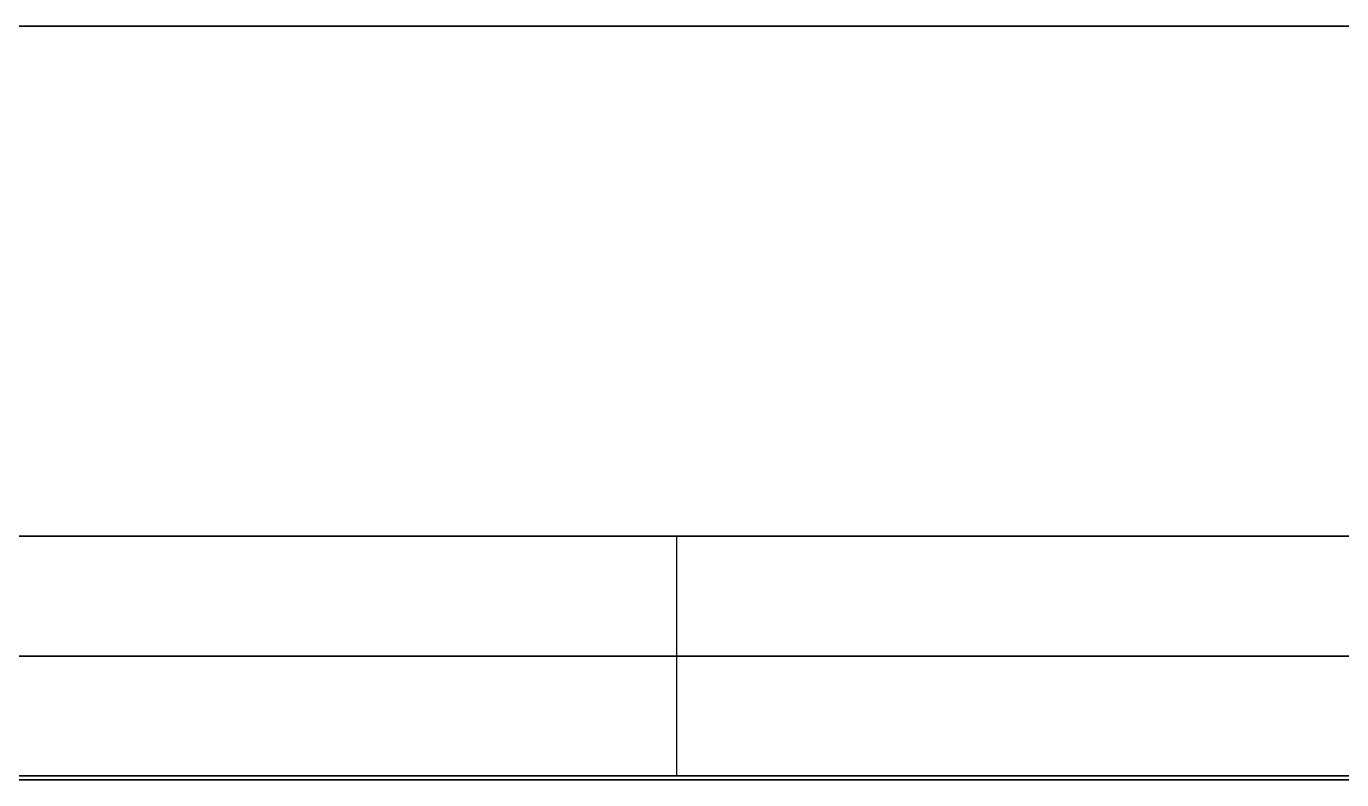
# Model space of a CAD drawing. Header units: inches. Extents: x 0 to 240, y -6 to 240.
# Drawn here: x 34.58 to 45.54, y -6.28 to 0 of the extents above; entities that cross this region are included whole.
import ezdxf

# ---------------------------------------------------------------- set-up
doc = ezdxf.new("R2010")
doc.units = ezdxf.units.IN
doc.header["$MEASUREMENT"] = 0
for name, color, linetype, true_color in [('MODEL$bldg-model', 7, 'Continuous', 0xfafafa), ('MODEL$frame-a', 252, 'Continuous', 0x696969), ('MODEL$perf-pan', 7, 'Continuous', 0x646464)]:
    doc.layers.add(name, color=color, linetype=linetype, true_color=true_color)

msp = doc.modelspace()

# ---------------------------------------------------------------- linework, layer by layer
at = {"layer": 'MODEL$bldg-model'}
for points in [[(0, 0, 432), (240, 0, 432)], [(240, 0, 576), (0, 0, 576)], [(0, 0, 504), (240, 0, 504)], [(0, 0, 288), (240, 0, 288)], [(240, 0, 432), (0, 0, 432)], [(0, 0, 360), (240, 0, 360)], [(0, 0, 144), (240, 0, 144)], [(240, 0, 288), (0, 0, 288)], [(0, 0, 216), (240, 0, 216)]]:
    msp.add_open_spline(points, degree=1, dxfattribs=at)
at = {"layer": 'MODEL$frame-a'}
for p, q in [((40, -4.25, 144), (40, -4.25, 146)), ((40, -4.25, 286), (40, -4.25, 288)), ((40, -4.25, 432), (40, -4.25, 434)), ((40, -4.25, 574), (40, -4.25, 576)), ((40, -4.25, 288), (40, -4.25, 290)), ((40, -4.25, 430), (40, -4.25, 432)), ((40, -6.25, 144), (40, -6.25, 146)), ((40, -6.25, 286), (40, -6.25, 288)), ((40, -6.25, 432), (40, -6.25, 434)), ((40, -6.25, 574), (40, -6.25, 576)), ((40, -6.25, 288), (40, -6.25, 290)), ((40, -6.25, 430), (40, -6.25, 432))]:
    msp.add_line(p, q, dxfattribs=at)
for points in [[(0, -4.25, 288), (80, -4.25, 288)], [(80, -4.25, 144), (0, -4.25, 144)], [(0, -4.25, 576), (80, -4.25, 576)], [(80, -4.25, 432), (0, -4.25, 432)], [(0, -4.25, 432), (80, -4.25, 432)], [(80, -4.25, 288), (0, -4.25, 288)], [(2, -4.25, 146), (78, -4.25, 146)], [(78, -4.25, 286), (2, -4.25, 286)], [(2, -4.25, 434), (78, -4.25, 434)], [(78, -4.25, 574), (2, -4.25, 574)], [(2, -4.25, 290), (78, -4.25, 290)], [(78, -4.25, 430), (2, -4.25, 430)], [(40, -6.25, 288), (40, -4.25, 288)], [(40, -6.25, 144), (40, -4.25, 144)], [(40, -6.25, 146), (40, -4.25, 146)], [(40, -6.25, 286), (40, -4.25, 286)], [(40, -6.25, 576), (40, -4.25, 576)], [(40, -6.25, 432), (40, -4.25, 432)], [(40, -6.25, 434), (40, -4.25, 434)], [(40, -6.25, 574), (40, -4.25, 574)], [(40, -6.25, 432), (40, -4.25, 432)], [(40, -6.25, 288), (40, -4.25, 288)], [(40, -6.25, 290), (40, -4.25, 290)], [(40, -6.25, 430), (40, -4.25, 430)], [(0, -5.25, 288), (80, -5.25, 288)], [(80, -5.25, 144), (0, -5.25, 144)], [(0, -5.25, 576), (80, -5.25, 576)], [(80, -5.25, 432), (0, -5.25, 432)], [(0, -5.25, 432), (80, -5.25, 432)], [(80, -5.25, 288), (0, -5.25, 288)], [(2, -5.25, 146), (78, -5.25, 146)], [(78, -5.25, 286), (2, -5.25, 286)], [(2, -5.25, 434), (78, -5.25, 434)], [(78, -5.25, 574), (2, -5.25, 574)], [(2, -5.25, 290), (78, -5.25, 290)], [(78, -5.25, 430), (2, -5.25, 430)], [(0, -6.25, 288), (80, -6.25, 288)], [(80, -6.25, 144), (0, -6.25, 144)], [(0, -6.25, 576), (80, -6.25, 576)], [(80, -6.25, 432), (0, -6.25, 432)], [(0, -6.25, 432), (80, -6.25, 432)], [(80, -6.25, 288), (0, -6.25, 288)], [(2, -6.25, 146), (78, -6.25, 146)], [(78, -6.25, 286), (2, -6.25, 286)], [(2, -6.25, 434), (78, -6.25, 434)], [(78, -6.25, 574), (2, -6.25, 574)], [(2, -6.25, 290), (78, -6.25, 290)], [(78, -6.25, 430), (2, -6.25, 430)]]:
    msp.add_open_spline(points, degree=1, dxfattribs=at)
at = {"layer": 'MODEL$perf-pan'}
for p, q in [((0.5, -6.281, 144.5), (79.5, -6.281, 144.5)), ((79.5, -6.281, 287.5), (0.5, -6.281, 287.5)), ((0.5, -6.281, 432.5), (79.5, -6.281, 432.5)), ((79.5, -6.281, 575.5), (0.5, -6.281, 575.5)), ((0.5, -6.281, 288.5), (79.5, -6.281, 288.5)), ((79.5, -6.281, 431.5), (0.5, -6.281, 431.5)), ((34.169, -6.281, 504), (38.91, -6.281, 504)), ((34.56, -6.281, 216), (38.571, -6.281, 216)), ((34.702, -6.281, 360), (38.463, -6.281, 360)), ((40, -6.281, 144.5), (40, -6.281, 153.497)), ((40, -6.281, 158.503), (40, -6.281, 165.675)), ((40, -6.281, 170.325), (40, -6.281, 177.851)), ((40, -6.281, 182.149), (40, -6.281, 190.023)), ((40, -6.281, 193.977), (40, -6.281, 202.19)), ((40, -6.281, 205.81), (40, -6.281, 214.35)), ((40, -6.281, 217.65), (40, -6.281, 226.497)), ((40, -6.281, 229.503), (40, -6.281, 238.625)), ((40, -6.281, 241.375), (40, -6.281, 250.723)), ((40, -6.281, 253.277), (40, -6.281, 262.78)), ((40, -6.281, 265.22), (40, -6.281, 274.8)), ((40, -6.281, 277.2), (40, -6.281, 287.5)), ((40, -6.281, 432.5), (40, -6.281, 441.812)), ((40, -6.281, 446.188), (40, -6.281, 454.145)), ((40, -6.281, 457.855), (40, -6.281, 466.472)), ((40, -6.281, 469.528), (40, -6.281, 478.788)), ((40, -6.281, 481.212), (40, -6.281, 490.545)), ((40, -6.281, 493.455), (40, -6.281, 502.742)), ((40, -6.281, 505.258), (40, -6.281, 514.59)), ((40, -6.281, 517.41), (40, -6.281, 526.289)), ((40, -6.281, 529.711), (40, -6.281, 537.983)), ((40, -6.281, 542.017), (40, -6.281, 549.809)), ((40, -6.281, 554.191), (40, -6.281, 562.174)), ((40, -6.281, 565.826), (40, -6.281, 575.5)), ((40, -6.281, 288.5), (40, -6.281, 298.761)), ((40, -6.281, 301.239), (40, -6.281, 310.7)), ((40, -6.281, 313.3), (40, -6.281, 322.614)), ((40, -6.281, 325.386), (40, -6.281, 334.505)), ((40, -6.281, 337.495), (40, -6.281, 346.373)), ((40, -6.281, 349.627), (40, -6.281, 358.225)), ((40, -6.281, 361.775), (40, -6.281, 370.063)), ((40, -6.281, 373.937), (40, -6.281, 381.893)), ((40, -6.281, 386.107), (40, -6.281, 393.716)), ((40, -6.281, 398.284), (40, -6.281, 405.533)), ((40, -6.281, 410.467), (40, -6.281, 417.711)), ((40, -6.281, 422.289), (40, -6.281, 431.5)), ((41.09, -6.281, 504), (45.726, -6.281, 504)), ((41.429, -6.281, 216), (45.552, -6.281, 216)), ((41.537, -6.281, 360), (45.48, -6.281, 360))]:
    msp.add_line(p, q, dxfattribs=at)
for points in [[(34.691, -6.281, 204.935), (33.072, -6.281, 205.869)], [(34.83, -6.281, 193.015), (33.072, -6.281, 194.03)], [(34.974, -6.281, 181.098), (33.072, -6.281, 182.197)], [(35.122, -6.281, 169.184), (33.072, -6.281, 170.368)], [(35.274, -6.281, 157.271), (33.072, -6.281, 158.543)], [(33.072, -6.281, 202.131), (34.691, -6.281, 203.065)], [(33.072, -6.281, 189.97), (34.83, -6.281, 190.985)], [(33.072, -6.281, 177.803), (34.974, -6.281, 178.902)], [(33.072, -6.281, 165.632), (35.122, -6.281, 166.816)], [(33.072, -6.281, 153.457), (35.274, -6.281, 154.729)], [(34.648, -6.281, 564.91), (33.072, -6.281, 565.821)], [(34.964, -6.281, 553.092), (33.072, -6.281, 554.184)], [(34.918, -6.281, 541.066), (33.072, -6.281, 542.131)], [(34.656, -6.281, 528.915), (33.072, -6.281, 529.829)], [(34.76, -6.281, 456.975), (33.072, -6.281, 457.949)], [(35.042, -6.281, 445.138), (33.072, -6.281, 446.275)], [(33.072, -6.281, 562.179), (34.648, -6.281, 563.09)], [(33.072, -6.281, 549.816), (34.964, -6.281, 550.908)], [(33.072, -6.281, 537.869), (34.918, -6.281, 538.934)], [(33.072, -6.281, 526.171), (34.656, -6.281, 527.085)], [(33.072, -6.281, 454.051), (34.76, -6.281, 455.025)], [(33.072, -6.281, 441.725), (35.042, -6.281, 442.862)], [(35.098, -6.281, 421.17), (33.072, -6.281, 422.34)], [(35.285, -6.281, 409.278), (33.072, -6.281, 410.556)], [(35.13, -6.281, 397.188), (33.072, -6.281, 398.377)], [(34.98, -6.281, 385.102), (33.072, -6.281, 386.203)], [(34.836, -6.281, 373.019), (33.072, -6.281, 374.037)], [(34.702, -6.281, 360.941), (33.072, -6.281, 361.882)], [(33.072, -6.281, 417.66), (35.098, -6.281, 418.83)], [(33.072, -6.281, 405.444), (35.285, -6.281, 406.722)], [(33.072, -6.281, 393.623), (35.13, -6.281, 394.812)], [(33.072, -6.281, 381.797), (34.98, -6.281, 382.898)], [(33.072, -6.281, 369.963), (34.836, -6.281, 370.981)], [(33.072, -6.281, 358.118), (34.702, -6.281, 359.059)], [(34.274, -6.281, 148.694), (36.536, -6.281, 147.388)], [(36.536, -6.281, 152.612), (34.274, -6.281, 151.306)], [(34.428, -6.281, 160.783), (36.536, -6.281, 159.566)], [(36.536, -6.281, 164.434), (34.428, -6.281, 163.217)], [(34.435, -6.281, 412.787), (36.536, -6.281, 411.574)], [(36.536, -6.281, 416.426), (34.435, -6.281, 415.213)], [(34.44, -6.281, 400.79), (36.536, -6.281, 399.58)], [(36.536, -6.281, 404.42), (34.44, -6.281, 403.21)], [(34.46, -6.281, 436.801), (36.536, -6.281, 435.602)], [(36.536, -6.281, 440.398), (34.46, -6.281, 439.199)], [(34.58, -6.281, 172.871), (36.536, -6.281, 171.742)], [(34.58, -6.281, 175.129), (34.58, -6.281, 172.871)], [(36.536, -6.281, 176.258), (34.58, -6.281, 175.129)], [(34.595, -6.281, 388.879), (36.536, -6.281, 387.758)], [(34.595, -6.281, 391.121), (34.595, -6.281, 388.879)], [(36.536, -6.281, 392.242), (34.595, -6.281, 391.121)], [(34.607, -6.281, 544.886), (36.536, -6.281, 543.773)], [(34.607, -6.281, 547.114), (34.607, -6.281, 544.886)], [(36.536, -6.281, 548.227), (34.607, -6.281, 547.114)], [(34.628, -6.281, 424.899), (36.536, -6.281, 423.797)], [(34.628, -6.281, 427.101), (34.628, -6.281, 424.899)], [(36.536, -6.281, 428.203), (34.628, -6.281, 427.101)], [(34.648, -6.281, 563.09), (34.648, -6.281, 564.91)], [(34.656, -6.281, 527.085), (34.656, -6.281, 528.915)], [(34.691, -6.281, 203.065), (34.691, -6.281, 204.935)], [(34.702, -6.281, 359.059), (34.702, -6.281, 360.941)], [(34.729, -6.281, 184.957), (36.536, -6.281, 183.913)], [(34.729, -6.281, 187.043), (34.729, -6.281, 184.957)], [(36.536, -6.281, 188.087), (34.729, -6.281, 187.043)], [(34.744, -6.281, 376.965), (36.536, -6.281, 375.93)], [(34.744, -6.281, 379.035), (34.744, -6.281, 376.965)], [(36.536, -6.281, 380.07), (34.744, -6.281, 379.035)], [(34.747, -6.281, 448.967), (36.536, -6.281, 447.935)], [(34.747, -6.281, 451.033), (34.747, -6.281, 448.967)], [(36.536, -6.281, 452.065), (34.747, -6.281, 451.033)], [(34.76, -6.281, 455.025), (34.76, -6.281, 456.975)], [(34.797, -6.281, 556.996), (36.536, -6.281, 555.992)], [(34.797, -6.281, 559.004), (34.797, -6.281, 556.996)], [(36.536, -6.281, 560.008), (34.797, -6.281, 559.004)], [(34.83, -6.281, 190.985), (34.83, -6.281, 193.015)], [(34.836, -6.281, 370.981), (34.836, -6.281, 373.019)], [(34.872, -6.281, 533.039), (36.536, -6.281, 532.079)], [(34.872, -6.281, 534.961), (34.872, -6.281, 533.039)], [(36.536, -6.281, 535.921), (34.872, -6.281, 534.961)], [(34.873, -6.281, 197.04), (36.536, -6.281, 196.08)], [(34.873, -6.281, 198.96), (34.873, -6.281, 197.04)], [(36.536, -6.281, 199.92), (34.873, -6.281, 198.96)], [(34.885, -6.281, 365.047), (36.536, -6.281, 364.094)], [(34.885, -6.281, 366.953), (34.885, -6.281, 365.047)], [(36.536, -6.281, 367.906), (34.885, -6.281, 366.953)], [(34.918, -6.281, 538.934), (34.918, -6.281, 541.066)], [(34.964, -6.281, 550.908), (34.964, -6.281, 553.092)], [(34.974, -6.281, 178.902), (34.974, -6.281, 181.098)], [(34.98, -6.281, 382.898), (34.98, -6.281, 385.102)], [(35.012, -6.281, 209.12), (36.536, -6.281, 208.24)], [(35.012, -6.281, 210.88), (35.012, -6.281, 209.12)], [(36.536, -6.281, 211.76), (35.012, -6.281, 210.88)], [(35.017, -6.281, 353.123), (36.536, -6.281, 352.246)], [(35.017, -6.281, 354.877), (35.017, -6.281, 353.123)], [(36.536, -6.281, 355.754), (35.017, -6.281, 354.877)], [(35.03, -6.281, 461.131), (36.536, -6.281, 460.261)], [(35.03, -6.281, 462.869), (35.03, -6.281, 461.131)], [(36.536, -6.281, 463.739), (35.03, -6.281, 462.869)], [(35.042, -6.281, 442.862), (35.042, -6.281, 445.138)], [(35.098, -6.281, 418.83), (35.098, -6.281, 421.17)], [(35.113, -6.281, 569.178), (36.536, -6.281, 568.357)], [(35.113, -6.281, 570.822), (35.113, -6.281, 569.178)], [(36.536, -6.281, 571.643), (35.113, -6.281, 570.822)], [(35.122, -6.281, 166.816), (35.122, -6.281, 169.184)], [(35.13, -6.281, 394.812), (35.13, -6.281, 397.188)], [(35.134, -6.281, 521.19), (36.536, -6.281, 520.381)], [(35.134, -6.281, 522.81), (35.134, -6.281, 521.19)], [(36.536, -6.281, 523.619), (35.134, -6.281, 522.81)], [(35.136, -6.281, 341.192), (36.536, -6.281, 340.383)], [(35.136, -6.281, 342.808), (35.136, -6.281, 341.192)], [(36.536, -6.281, 343.617), (35.136, -6.281, 342.808)], [(35.141, -6.281, 221.195), (36.536, -6.281, 220.39)], [(35.141, -6.281, 222.805), (35.141, -6.281, 221.195)], [(36.536, -6.281, 223.61), (35.141, -6.281, 222.805)], [(35.238, -6.281, 329.25), (36.536, -6.281, 328.501)], [(35.238, -6.281, 330.75), (35.238, -6.281, 329.25)], [(36.536, -6.281, 331.499), (35.238, -6.281, 330.75)], [(35.257, -6.281, 233.261), (36.536, -6.281, 232.523)], [(35.257, -6.281, 234.739), (35.257, -6.281, 233.261)], [(36.536, -6.281, 235.477), (35.257, -6.281, 234.739)], [(35.274, -6.281, 154.729), (35.274, -6.281, 157.271)], [(35.285, -6.281, 406.722), (35.285, -6.281, 409.278)], [(35.304, -6.281, 473.289), (36.536, -6.281, 472.578)], [(35.304, -6.281, 474.711), (35.304, -6.281, 473.289)], [(36.536, -6.281, 475.422), (35.304, -6.281, 474.711)], [(35.32, -6.281, 317.298), (36.536, -6.281, 316.596)], [(35.32, -6.281, 318.702), (35.32, -6.281, 317.298)], [(36.536, -6.281, 319.404), (35.32, -6.281, 318.702)], [(35.35, -6.281, 245.315), (36.536, -6.281, 244.631)], [(35.35, -6.281, 246.685), (35.35, -6.281, 245.315)], [(36.536, -6.281, 247.369), (35.35, -6.281, 246.685)], [(35.381, -6.281, 305.333), (36.536, -6.281, 304.666)], [(35.381, -6.281, 306.667), (35.381, -6.281, 305.333)], [(36.536, -6.281, 307.334), (35.381, -6.281, 306.667)], [(35.385, -6.281, 509.336), (36.536, -6.281, 508.672)], [(35.385, -6.281, 510.664), (35.385, -6.281, 509.336)], [(36.536, -6.281, 511.328), (35.385, -6.281, 510.664)], [(35.402, -6.281, 497.345), (36.536, -6.281, 496.69)], [(35.402, -6.281, 498.655), (35.402, -6.281, 497.345)], [(36.536, -6.281, 499.31), (35.402, -6.281, 498.655)], [(35.413, -6.281, 257.352), (36.536, -6.281, 256.704)], [(35.413, -6.281, 258.648), (35.413, -6.281, 257.352)], [(36.536, -6.281, 259.296), (35.413, -6.281, 258.648)], [(35.422, -6.281, 293.357), (36.536, -6.281, 292.714)], [(35.422, -6.281, 294.643), (35.422, -6.281, 293.357)], [(36.536, -6.281, 295.286), (35.422, -6.281, 294.643)], [(35.444, -6.281, 269.37), (36.536, -6.281, 268.739)], [(35.444, -6.281, 270.63), (35.444, -6.281, 269.37)], [(36.536, -6.281, 271.261), (35.444, -6.281, 270.63)], [(35.448, -6.281, 281.372), (36.536, -6.281, 280.744)], [(35.448, -6.281, 282.628), (35.448, -6.281, 281.372)], [(36.536, -6.281, 283.256), (35.448, -6.281, 282.628)], [(35.453, -6.281, 485.375), (36.536, -6.281, 484.749)], [(35.453, -6.281, 486.625), (35.453, -6.281, 485.375)], [(36.536, -6.281, 487.251), (35.453, -6.281, 486.625)], [(37.623, -6.281, 282.628), (36.536, -6.281, 283.256)], [(37.628, -6.281, 270.63), (36.536, -6.281, 271.261)], [(37.659, -6.281, 258.648), (36.536, -6.281, 259.296)], [(37.722, -6.281, 246.685), (36.536, -6.281, 247.369)], [(37.815, -6.281, 234.739), (36.536, -6.281, 235.477)], [(37.93, -6.281, 222.805), (36.536, -6.281, 223.61)], [(38.06, -6.281, 210.88), (36.536, -6.281, 211.76)], [(38.198, -6.281, 198.96), (36.536, -6.281, 199.92)], [(38.343, -6.281, 187.043), (36.536, -6.281, 188.087)], [(38.492, -6.281, 175.129), (36.536, -6.281, 176.258)], [(38.644, -6.281, 163.217), (36.536, -6.281, 164.434)], [(38.798, -6.281, 151.306), (36.536, -6.281, 152.612)], [(36.536, -6.281, 280.744), (37.623, -6.281, 281.372)], [(36.536, -6.281, 268.739), (37.628, -6.281, 269.37)], [(36.536, -6.281, 256.704), (37.659, -6.281, 257.352)], [(36.536, -6.281, 244.631), (37.722, -6.281, 245.315)], [(36.536, -6.281, 232.523), (37.815, -6.281, 233.261)], [(36.536, -6.281, 220.39), (37.93, -6.281, 221.195)], [(36.536, -6.281, 208.24), (38.06, -6.281, 209.12)], [(36.536, -6.281, 196.08), (38.198, -6.281, 197.04)], [(36.536, -6.281, 183.913), (38.343, -6.281, 184.957)], [(36.536, -6.281, 171.742), (38.492, -6.281, 172.871)], [(36.536, -6.281, 159.566), (38.644, -6.281, 160.783)], [(36.536, -6.281, 147.388), (38.798, -6.281, 148.694)], [(37.959, -6.281, 570.822), (36.536, -6.281, 571.643)], [(38.275, -6.281, 559.004), (36.536, -6.281, 560.008)], [(38.465, -6.281, 547.114), (36.536, -6.281, 548.227)], [(38.2, -6.281, 534.961), (36.536, -6.281, 535.921)], [(37.938, -6.281, 522.81), (36.536, -6.281, 523.619)], [(37.686, -6.281, 510.664), (36.536, -6.281, 511.328)], [(37.67, -6.281, 498.655), (36.536, -6.281, 499.31)], [(37.619, -6.281, 486.625), (36.536, -6.281, 487.251)], [(37.768, -6.281, 474.711), (36.536, -6.281, 475.422)], [(38.042, -6.281, 462.869), (36.536, -6.281, 463.739)], [(38.324, -6.281, 451.033), (36.536, -6.281, 452.065)], [(38.612, -6.281, 439.199), (36.536, -6.281, 440.398)], [(36.536, -6.281, 568.357), (37.959, -6.281, 569.178)], [(36.536, -6.281, 555.992), (38.275, -6.281, 556.996)], [(36.536, -6.281, 543.773), (38.465, -6.281, 544.886)], [(36.536, -6.281, 532.079), (38.2, -6.281, 533.039)], [(36.536, -6.281, 520.381), (37.938, -6.281, 521.19)], [(36.536, -6.281, 508.672), (37.686, -6.281, 509.336)], [(36.536, -6.281, 496.69), (37.67, -6.281, 497.345)], [(36.536, -6.281, 484.749), (37.619, -6.281, 485.375)], [(36.536, -6.281, 472.578), (37.768, -6.281, 473.289)], [(36.536, -6.281, 460.261), (38.042, -6.281, 461.131)], [(36.536, -6.281, 447.935), (38.324, -6.281, 448.967)], [(36.536, -6.281, 435.602), (38.612, -6.281, 436.801)], [(38.443, -6.281, 427.101), (36.536, -6.281, 428.203)], [(38.636, -6.281, 415.213), (36.536, -6.281, 416.426)], [(38.632, -6.281, 403.21), (36.536, -6.281, 404.42)], [(38.477, -6.281, 391.121), (36.536, -6.281, 392.242)], [(38.328, -6.281, 379.035), (36.536, -6.281, 380.07)], [(38.187, -6.281, 366.953), (36.536, -6.281, 367.906)], [(38.055, -6.281, 354.877), (36.536, -6.281, 355.754)], [(37.936, -6.281, 342.808), (36.536, -6.281, 343.617)], [(37.834, -6.281, 330.75), (36.536, -6.281, 331.499)], [(37.752, -6.281, 318.702), (36.536, -6.281, 319.404)], [(37.691, -6.281, 306.667), (36.536, -6.281, 307.334)], [(37.65, -6.281, 294.643), (36.536, -6.281, 295.286)], [(36.536, -6.281, 423.797), (38.443, -6.281, 424.899)], [(36.536, -6.281, 411.574), (38.636, -6.281, 412.787)], [(36.536, -6.281, 399.58), (38.632, -6.281, 400.79)], [(36.536, -6.281, 387.758), (38.477, -6.281, 388.879)], [(36.536, -6.281, 375.93), (38.328, -6.281, 376.965)], [(36.536, -6.281, 364.094), (38.187, -6.281, 365.047)], [(36.536, -6.281, 352.246), (38.055, -6.281, 353.123)], [(36.536, -6.281, 340.383), (37.936, -6.281, 341.192)], [(36.536, -6.281, 328.501), (37.834, -6.281, 329.25)], [(36.536, -6.281, 316.596), (37.752, -6.281, 317.298)], [(36.536, -6.281, 304.666), (37.691, -6.281, 305.333)], [(36.536, -6.281, 292.714), (37.65, -6.281, 293.357)], [(37.619, -6.281, 485.375), (37.619, -6.281, 486.625)], [(37.623, -6.281, 281.372), (37.623, -6.281, 282.628)], [(37.628, -6.281, 269.37), (37.628, -6.281, 270.63)], [(37.65, -6.281, 293.357), (37.65, -6.281, 294.643)], [(37.659, -6.281, 257.352), (37.659, -6.281, 258.648)], [(37.67, -6.281, 497.345), (37.67, -6.281, 498.655)], [(37.686, -6.281, 509.336), (37.686, -6.281, 510.664)], [(37.691, -6.281, 305.333), (37.691, -6.281, 306.667)], [(37.722, -6.281, 245.315), (37.722, -6.281, 246.685)], [(37.752, -6.281, 317.298), (37.752, -6.281, 318.702)], [(37.768, -6.281, 473.289), (37.768, -6.281, 474.711)], [(37.815, -6.281, 233.261), (37.815, -6.281, 234.739)], [(37.832, -6.281, 154.748), (40, -6.281, 153.497)], [(37.832, -6.281, 157.252), (37.832, -6.281, 154.748)], [(40, -6.281, 158.503), (37.832, -6.281, 157.252)], [(37.834, -6.281, 329.25), (37.834, -6.281, 330.75)], [(37.864, -6.281, 406.767), (40, -6.281, 405.533)], [(37.864, -6.281, 409.233), (37.864, -6.281, 406.767)], [(40, -6.281, 410.467), (37.864, -6.281, 409.233)], [(37.93, -6.281, 221.195), (37.93, -6.281, 222.805)], [(37.936, -6.281, 341.192), (37.936, -6.281, 342.808)], [(37.938, -6.281, 521.19), (37.938, -6.281, 522.81)], [(37.959, -6.281, 569.178), (37.959, -6.281, 570.822)], [(37.987, -6.281, 166.838), (40, -6.281, 165.675)], [(37.987, -6.281, 169.162), (37.987, -6.281, 166.838)], [(40, -6.281, 170.325), (37.987, -6.281, 169.162)], [(38.018, -6.281, 418.855), (40, -6.281, 417.711)], [(38.018, -6.281, 421.145), (38.018, -6.281, 418.855)], [(40, -6.281, 422.289), (38.018, -6.281, 421.145)], [(38.022, -6.281, 394.858), (40, -6.281, 393.716)], [(38.022, -6.281, 397.142), (38.022, -6.281, 394.858)], [(40, -6.281, 398.284), (38.022, -6.281, 397.142)], [(38.042, -6.281, 461.131), (38.042, -6.281, 462.869)], [(38.055, -6.281, 353.123), (38.055, -6.281, 354.877)], [(38.06, -6.281, 209.12), (38.06, -6.281, 210.88)], [(38.103, -6.281, 550.905), (40, -6.281, 549.809)], [(38.103, -6.281, 553.095), (38.103, -6.281, 550.905)], [(40, -6.281, 554.191), (38.103, -6.281, 553.095)], [(38.105, -6.281, 442.906), (40, -6.281, 441.812)], [(38.105, -6.281, 445.094), (38.105, -6.281, 442.906)], [(40, -6.281, 446.188), (38.105, -6.281, 445.094)], [(38.139, -6.281, 178.926), (40, -6.281, 177.851)], [(38.139, -6.281, 181.074), (38.139, -6.281, 178.926)], [(40, -6.281, 182.149), (38.139, -6.281, 181.074)], [(38.175, -6.281, 382.946), (40, -6.281, 381.893)], [(38.175, -6.281, 385.054), (38.175, -6.281, 382.946)], [(40, -6.281, 386.107), (38.175, -6.281, 385.054)], [(38.187, -6.281, 365.047), (38.187, -6.281, 366.953)], [(38.198, -6.281, 197.04), (38.198, -6.281, 198.96)], [(38.2, -6.281, 533.039), (38.2, -6.281, 534.961)], [(38.253, -6.281, 538.992), (40, -6.281, 537.983)], [(38.253, -6.281, 541.008), (38.253, -6.281, 538.992)], [(40, -6.281, 542.017), (38.253, -6.281, 541.008)], [(38.275, -6.281, 556.996), (38.275, -6.281, 559.004)], [(38.288, -6.281, 191.012), (40, -6.281, 190.023)], [(38.288, -6.281, 192.988), (38.288, -6.281, 191.012)], [(40, -6.281, 193.977), (38.288, -6.281, 192.988)], [(38.323, -6.281, 371.032), (40, -6.281, 370.063)], [(38.323, -6.281, 372.968), (38.323, -6.281, 371.032)], [(40, -6.281, 373.937), (38.323, -6.281, 372.968)], [(38.324, -6.281, 448.967), (38.324, -6.281, 451.033)], [(38.328, -6.281, 376.965), (38.328, -6.281, 379.035)], [(38.343, -6.281, 184.957), (38.343, -6.281, 187.043)], [(38.393, -6.281, 455.072), (40, -6.281, 454.145)], [(38.393, -6.281, 456.928), (38.393, -6.281, 455.072)], [(40, -6.281, 457.855), (38.393, -6.281, 456.928)], [(38.418, -6.281, 563.087), (40, -6.281, 562.174)], [(38.418, -6.281, 564.913), (38.418, -6.281, 563.087)], [(40, -6.281, 565.826), (38.418, -6.281, 564.913)], [(38.433, -6.281, 203.095), (40, -6.281, 202.19)], [(38.433, -6.281, 204.905), (38.433, -6.281, 203.095)], [(40, -6.281, 205.81), (38.433, -6.281, 204.905)], [(38.443, -6.281, 424.899), (38.443, -6.281, 427.101)], [(38.463, -6.281, 359.112), (40, -6.281, 358.225)], [(38.463, -6.281, 360.888), (38.463, -6.281, 359.112)], [(40, -6.281, 361.775), (38.463, -6.281, 360.888)], [(38.465, -6.281, 544.886), (38.465, -6.281, 547.114)], [(38.477, -6.281, 388.879), (38.477, -6.281, 391.121)], [(38.492, -6.281, 172.871), (38.492, -6.281, 175.129)], [(38.518, -6.281, 527.145), (40, -6.281, 526.289)], [(38.518, -6.281, 528.855), (38.518, -6.281, 527.145)], [(40, -6.281, 529.711), (38.518, -6.281, 528.855)], [(38.571, -6.281, 215.175), (40, -6.281, 214.35)], [(38.571, -6.281, 216.825), (38.571, -6.281, 215.175)], [(40, -6.281, 217.65), (38.571, -6.281, 216.825)], [(38.591, -6.281, 347.187), (40, -6.281, 346.373)], [(38.591, -6.281, 348.813), (38.591, -6.281, 347.187)], [(40, -6.281, 349.627), (38.591, -6.281, 348.813)], [(38.612, -6.281, 436.801), (38.612, -6.281, 439.199)], [(38.632, -6.281, 400.79), (38.632, -6.281, 403.21)], [(38.636, -6.281, 412.787), (38.636, -6.281, 415.213)], [(38.644, -6.281, 160.783), (38.644, -6.281, 163.217)], [(38.676, -6.281, 467.236), (40, -6.281, 466.472)], [(38.676, -6.281, 468.764), (38.676, -6.281, 467.236)], [(40, -6.281, 469.528), (38.676, -6.281, 468.764)], [(38.699, -6.281, 227.249), (40, -6.281, 226.497)], [(38.699, -6.281, 228.751), (38.699, -6.281, 227.249)], [(40, -6.281, 229.503), (38.699, -6.281, 228.751)], [(38.705, -6.281, 335.252), (40, -6.281, 334.505)], [(38.705, -6.281, 336.748), (38.705, -6.281, 335.252)], [(40, -6.281, 337.495), (38.705, -6.281, 336.748)], [(38.74, -6.281, 491.273), (40, -6.281, 490.545)], [(38.74, -6.281, 492.727), (38.74, -6.281, 491.273)], [(40, -6.281, 493.455), (38.74, -6.281, 492.727)], [(38.779, -6.281, 515.295), (40, -6.281, 514.59)], [(38.779, -6.281, 516.705), (38.779, -6.281, 515.295)], [(40, -6.281, 517.41), (38.779, -6.281, 516.705)], [(38.798, -6.281, 148.694), (38.798, -6.281, 151.306)], [(38.8, -6.281, 323.307), (40, -6.281, 322.614)], [(38.8, -6.281, 324.693), (38.8, -6.281, 323.307)], [(40, -6.281, 325.386), (38.8, -6.281, 324.693)], [(38.81, -6.281, 239.313), (40, -6.281, 238.625)], [(38.81, -6.281, 240.687), (38.81, -6.281, 239.313)], [(40, -6.281, 241.375), (38.81, -6.281, 240.687)], [(38.874, -6.281, 311.35), (40, -6.281, 310.7)], [(38.874, -6.281, 312.65), (38.874, -6.281, 311.35)], [(40, -6.281, 313.3), (38.874, -6.281, 312.65)], [(38.894, -6.281, 251.361), (40, -6.281, 250.723)], [(38.894, -6.281, 252.639), (38.894, -6.281, 251.361)], [(40, -6.281, 253.277), (38.894, -6.281, 252.639)], [(38.91, -6.281, 503.371), (40, -6.281, 502.742)], [(38.91, -6.281, 504.629), (38.91, -6.281, 503.371)], [(40, -6.281, 505.258), (38.91, -6.281, 504.629)], [(38.927, -6.281, 299.38), (40, -6.281, 298.761)], [(38.927, -6.281, 300.62), (38.927, -6.281, 299.38)], [(40, -6.281, 301.239), (38.927, -6.281, 300.62)], [(38.943, -6.281, 263.39), (40, -6.281, 262.78)], [(38.943, -6.281, 264.61), (38.943, -6.281, 263.39)], [(40, -6.281, 265.22), (38.943, -6.281, 264.61)], [(38.95, -6.281, 479.394), (40, -6.281, 478.788)], [(38.95, -6.281, 480.606), (38.95, -6.281, 479.394)], [(40, -6.281, 481.212), (38.95, -6.281, 480.606)], [(38.961, -6.281, 275.4), (40, -6.281, 274.8)], [(38.961, -6.281, 276.6), (38.961, -6.281, 275.4)], [(40, -6.281, 277.2), (38.961, -6.281, 276.6)], [(41.039, -6.281, 276.6), (40, -6.281, 277.2)], [(41.057, -6.281, 264.61), (40, -6.281, 265.22)], [(41.106, -6.281, 252.639), (40, -6.281, 253.277)], [(41.19, -6.281, 240.687), (40, -6.281, 241.375)], [(41.301, -6.281, 228.751), (40, -6.281, 229.503)], [(41.429, -6.281, 216.825), (40, -6.281, 217.65)], [(41.567, -6.281, 204.905), (40, -6.281, 205.81)], [(41.712, -6.281, 192.988), (40, -6.281, 193.977)], [(41.861, -6.281, 181.074), (40, -6.281, 182.149)], [(42.013, -6.281, 169.162), (40, -6.281, 170.325)], [(42.168, -6.281, 157.252), (40, -6.281, 158.503)], [(40, -6.281, 274.8), (41.039, -6.281, 275.4)], [(40, -6.281, 262.78), (41.057, -6.281, 263.39)], [(40, -6.281, 250.723), (41.106, -6.281, 251.361)], [(40, -6.281, 238.625), (41.19, -6.281, 239.313)], [(40, -6.281, 226.497), (41.301, -6.281, 227.249)], [(40, -6.281, 214.35), (41.429, -6.281, 215.175)], [(40, -6.281, 202.19), (41.567, -6.281, 203.095)], [(40, -6.281, 190.023), (41.712, -6.281, 191.012)], [(40, -6.281, 177.851), (41.861, -6.281, 178.926)], [(40, -6.281, 165.675), (42.013, -6.281, 166.838)], [(40, -6.281, 153.497), (42.168, -6.281, 154.748)], [(41.582, -6.281, 564.913), (40, -6.281, 565.826)], [(41.897, -6.281, 553.095), (40, -6.281, 554.191)], [(41.747, -6.281, 541.008), (40, -6.281, 542.017)], [(41.482, -6.281, 528.855), (40, -6.281, 529.711)], [(41.221, -6.281, 516.705), (40, -6.281, 517.41)], [(41.09, -6.281, 504.629), (40, -6.281, 505.258)], [(41.26, -6.281, 492.727), (40, -6.281, 493.455)], [(41.05, -6.281, 480.606), (40, -6.281, 481.212)], [(41.324, -6.281, 468.764), (40, -6.281, 469.528)], [(41.607, -6.281, 456.928), (40, -6.281, 457.855)], [(41.895, -6.281, 445.094), (40, -6.281, 446.188)], [(40, -6.281, 562.174), (41.582, -6.281, 563.087)], [(40, -6.281, 549.809), (41.897, -6.281, 550.905)], [(40, -6.281, 537.983), (41.747, -6.281, 538.992)], [(40, -6.281, 526.289), (41.482, -6.281, 527.145)], [(40, -6.281, 514.59), (41.221, -6.281, 515.295)], [(40, -6.281, 502.742), (41.09, -6.281, 503.371)], [(40, -6.281, 490.545), (41.26, -6.281, 491.273)], [(40, -6.281, 478.788), (41.05, -6.281, 479.394)], [(40, -6.281, 466.472), (41.324, -6.281, 467.236)], [(40, -6.281, 454.145), (41.607, -6.281, 455.072)], [(40, -6.281, 441.812), (41.895, -6.281, 442.906)], [(41.982, -6.281, 421.145), (40, -6.281, 422.289)], [(42.136, -6.281, 409.233), (40, -6.281, 410.467)], [(41.978, -6.281, 397.142), (40, -6.281, 398.284)], [(41.825, -6.281, 385.054), (40, -6.281, 386.107)], [(41.677, -6.281, 372.968), (40, -6.281, 373.937)], [(41.537, -6.281, 360.888), (40, -6.281, 361.775)], [(41.409, -6.281, 348.813), (40, -6.281, 349.627)], [(41.295, -6.281, 336.748), (40, -6.281, 337.495)], [(41.2, -6.281, 324.693), (40, -6.281, 325.386)], [(41.126, -6.281, 312.65), (40, -6.281, 313.3)], [(41.073, -6.281, 300.62), (40, -6.281, 301.239)], [(40, -6.281, 417.711), (41.982, -6.281, 418.855)], [(40, -6.281, 405.533), (42.136, -6.281, 406.767)], [(40, -6.281, 393.716), (41.978, -6.281, 394.858)], [(40, -6.281, 381.893), (41.825, -6.281, 382.946)], [(40, -6.281, 370.063), (41.677, -6.281, 371.032)], [(40, -6.281, 358.225), (41.537, -6.281, 359.112)], [(40, -6.281, 346.373), (41.409, -6.281, 347.187)], [(40, -6.281, 334.505), (41.295, -6.281, 335.252)], [(40, -6.281, 322.614), (41.2, -6.281, 323.307)], [(40, -6.281, 310.7), (41.126, -6.281, 311.35)], [(40, -6.281, 298.761), (41.073, -6.281, 299.38)], [(41.039, -6.281, 275.4), (41.039, -6.281, 276.6)], [(41.05, -6.281, 479.394), (41.05, -6.281, 480.606)], [(41.057, -6.281, 263.39), (41.057, -6.281, 264.61)], [(41.073, -6.281, 299.38), (41.073, -6.281, 300.62)], [(41.09, -6.281, 503.371), (41.09, -6.281, 504.629)], [(41.106, -6.281, 251.361), (41.106, -6.281, 252.639)], [(41.126, -6.281, 311.35), (41.126, -6.281, 312.65)], [(41.19, -6.281, 239.313), (41.19, -6.281, 240.687)], [(41.2, -6.281, 323.307), (41.2, -6.281, 324.693)], [(41.221, -6.281, 515.295), (41.221, -6.281, 516.705)], [(41.233, -6.281, 148.712), (43.464, -6.281, 147.424)], [(41.233, -6.281, 151.288), (41.233, -6.281, 148.712)], [(43.464, -6.281, 152.576), (41.233, -6.281, 151.288)], [(41.26, -6.281, 491.273), (41.26, -6.281, 492.727)], [(41.295, -6.281, 335.252), (41.295, -6.281, 336.748)], [(41.301, -6.281, 227.249), (41.301, -6.281, 228.751)], [(41.324, -6.281, 467.236), (41.324, -6.281, 468.764)], [(41.39, -6.281, 160.802), (43.464, -6.281, 159.605)], [(41.39, -6.281, 163.198), (41.39, -6.281, 160.802)], [(43.464, -6.281, 164.395), (41.39, -6.281, 163.198)], [(41.405, -6.281, 412.811), (43.464, -6.281, 411.622)], [(41.405, -6.281, 415.189), (41.405, -6.281, 412.811)], [(43.464, -6.281, 416.378), (41.405, -6.281, 415.189)], [(41.409, -6.281, 347.187), (41.409, -6.281, 348.813)], [(41.429, -6.281, 215.175), (41.429, -6.281, 216.825)], [(41.446, -6.281, 400.835), (43.464, -6.281, 399.67)], [(41.446, -6.281, 403.165), (41.446, -6.281, 400.835)], [(43.464, -6.281, 404.33), (41.446, -6.281, 403.165)], [(41.457, -6.281, 436.841), (43.464, -6.281, 435.683)], [(41.457, -6.281, 439.159), (41.457, -6.281, 436.841)], [(43.464, -6.281, 440.317), (41.457, -6.281, 439.159)], [(41.482, -6.281, 527.145), (41.482, -6.281, 528.855)], [(41.537, -6.281, 359.112), (41.537, -6.281, 360.888)], [(41.545, -6.281, 172.892), (43.464, -6.281, 171.784)], [(41.545, -6.281, 175.108), (41.545, -6.281, 172.892)], [(43.464, -6.281, 176.216), (41.545, -6.281, 175.108)], [(41.567, -6.281, 203.095), (41.567, -6.281, 204.905)], [(41.582, -6.281, 563.087), (41.582, -6.281, 564.913)], [(41.6, -6.281, 424.924), (43.464, -6.281, 423.847)], [(41.6, -6.281, 427.076), (41.6, -6.281, 424.924)], [(43.464, -6.281, 428.153), (41.6, -6.281, 427.076)], [(41.603, -6.281, 388.926), (43.464, -6.281, 387.851)], [(41.603, -6.281, 391.074), (41.603, -6.281, 388.926)], [(43.464, -6.281, 392.149), (41.603, -6.281, 391.074)], [(41.607, -6.281, 455.072), (41.607, -6.281, 456.928)], [(41.634, -6.281, 544.944), (43.464, -6.281, 543.887)], [(41.634, -6.281, 547.056), (41.634, -6.281, 544.944)], [(43.464, -6.281, 548.113), (41.634, -6.281, 547.056)], [(41.677, -6.281, 371.032), (41.677, -6.281, 372.968)], [(41.698, -6.281, 184.98), (43.464, -6.281, 183.96)], [(41.698, -6.281, 187.02), (41.698, -6.281, 184.98)], [(43.464, -6.281, 188.04), (41.698, -6.281, 187.02)], [(41.712, -6.281, 191.012), (41.712, -6.281, 192.988)], [(41.73, -6.281, 556.999), (43.464, -6.281, 555.997)], [(41.73, -6.281, 559.001), (41.73, -6.281, 556.999)], [(43.464, -6.281, 560.003), (41.73, -6.281, 559.001)], [(41.747, -6.281, 538.992), (41.747, -6.281, 541.008)], [(41.75, -6.281, 449.01), (43.464, -6.281, 448.021)], [(41.75, -6.281, 450.99), (41.75, -6.281, 449.01)], [(43.464, -6.281, 451.979), (41.75, -6.281, 450.99)], [(41.756, -6.281, 377.014), (43.464, -6.281, 376.027)], [(41.756, -6.281, 378.986), (41.756, -6.281, 377.014)], [(43.464, -6.281, 379.973), (41.756, -6.281, 378.986)], [(41.825, -6.281, 382.946), (41.825, -6.281, 385.054)], [(41.847, -6.281, 197.067), (43.464, -6.281, 196.133)], [(41.847, -6.281, 198.933), (41.847, -6.281, 197.067)], [(43.464, -6.281, 199.867), (41.847, -6.281, 198.933)], [(41.861, -6.281, 178.926), (41.861, -6.281, 181.074)], [(41.895, -6.281, 442.906), (41.895, -6.281, 445.094)], [(41.897, -6.281, 550.905), (41.897, -6.281, 553.095)], [(41.9, -6.281, 533.097), (43.464, -6.281, 532.193)], [(41.9, -6.281, 534.903), (41.9, -6.281, 533.097)], [(43.464, -6.281, 535.807), (41.9, -6.281, 534.903)], [(41.902, -6.281, 365.098), (43.464, -6.281, 364.196)], [(41.902, -6.281, 366.902), (41.902, -6.281, 365.098)], [(43.464, -6.281, 367.804), (41.902, -6.281, 366.902)], [(41.978, -6.281, 394.858), (41.978, -6.281, 397.142)], [(41.982, -6.281, 418.855), (41.982, -6.281, 421.145)], [(41.992, -6.281, 209.15), (43.464, -6.281, 208.3)], [(41.992, -6.281, 210.85), (41.992, -6.281, 209.15)], [(43.464, -6.281, 211.7), (41.992, -6.281, 210.85)], [(42.013, -6.281, 166.838), (42.013, -6.281, 169.162)], [(42.039, -6.281, 461.177), (43.464, -6.281, 460.354)], [(42.039, -6.281, 462.823), (42.039, -6.281, 461.177)], [(43.464, -6.281, 463.646), (42.039, -6.281, 462.823)], [(42.039, -6.281, 353.177), (43.464, -6.281, 352.355)], [(42.039, -6.281, 354.823), (42.039, -6.281, 353.177)], [(43.464, -6.281, 355.645), (42.039, -6.281, 354.823)], [(42.045, -6.281, 569.18), (43.464, -6.281, 568.361)], [(42.045, -6.281, 570.82), (42.045, -6.281, 569.18)], [(43.464, -6.281, 571.639), (42.045, -6.281, 570.82)], [(42.13, -6.281, 221.23), (43.464, -6.281, 220.459)], [(42.13, -6.281, 222.77), (42.13, -6.281, 221.23)], [(43.464, -6.281, 223.541), (42.13, -6.281, 222.77)], [(42.136, -6.281, 406.767), (42.136, -6.281, 409.233)], [(42.164, -6.281, 341.249), (43.464, -6.281, 340.499)], [(42.164, -6.281, 342.751), (42.164, -6.281, 341.249)], [(43.464, -6.281, 343.501), (42.164, -6.281, 342.751)], [(42.165, -6.281, 521.25), (43.464, -6.281, 520.499)], [(42.165, -6.281, 522.75), (42.165, -6.281, 521.25)], [(43.464, -6.281, 523.501), (42.165, -6.281, 522.75)], [(42.168, -6.281, 154.748), (42.168, -6.281, 157.252)], [(42.196, -6.281, 497.268), (43.464, -6.281, 496.536)], [(42.196, -6.281, 498.732), (42.196, -6.281, 497.268)], [(43.464, -6.281, 499.464), (42.196, -6.281, 498.732)], [(42.255, -6.281, 233.302), (43.464, -6.281, 232.604)], [(42.255, -6.281, 234.698), (42.255, -6.281, 233.302)], [(43.464, -6.281, 235.396), (42.255, -6.281, 234.698)], [(42.271, -6.281, 485.311), (43.464, -6.281, 484.622)], [(42.271, -6.281, 486.689), (42.271, -6.281, 485.311)], [(43.464, -6.281, 487.378), (42.271, -6.281, 486.689)], [(42.272, -6.281, 329.312), (43.464, -6.281, 328.624)], [(42.272, -6.281, 330.688), (42.272, -6.281, 329.312)], [(43.464, -6.281, 331.376), (42.272, -6.281, 330.688)], [(42.323, -6.281, 473.341), (43.464, -6.281, 472.682)], [(42.323, -6.281, 474.659), (42.323, -6.281, 473.341)], [(43.464, -6.281, 475.318), (42.323, -6.281, 474.659)], [(42.36, -6.281, 245.363), (43.464, -6.281, 244.725)], [(42.36, -6.281, 246.637), (42.36, -6.281, 245.363)], [(43.464, -6.281, 247.275), (42.36, -6.281, 246.637)], [(42.36, -6.281, 317.362), (43.464, -6.281, 316.725)], [(42.36, -6.281, 318.638), (42.36, -6.281, 317.362)], [(43.464, -6.281, 319.275), (42.36, -6.281, 318.638)], [(42.385, -6.281, 281.377), (43.464, -6.281, 280.754)], [(42.385, -6.281, 282.623), (42.385, -6.281, 281.377)], [(43.464, -6.281, 283.246), (42.385, -6.281, 282.623)], [(42.39, -6.281, 269.38), (43.464, -6.281, 268.759)], [(42.39, -6.281, 270.62), (42.39, -6.281, 269.38)], [(43.464, -6.281, 271.241), (42.39, -6.281, 270.62)], [(42.401, -6.281, 293.386), (43.464, -6.281, 292.772)], [(42.401, -6.281, 294.614), (42.401, -6.281, 293.386)], [(43.464, -6.281, 295.228), (42.401, -6.281, 294.614)], [(42.424, -6.281, 257.4), (43.464, -6.281, 256.799)], [(42.424, -6.281, 258.6), (42.424, -6.281, 257.4)], [(43.464, -6.281, 259.201), (42.424, -6.281, 258.6)], [(42.425, -6.281, 509.4), (43.464, -6.281, 508.8)], [(42.425, -6.281, 510.6), (42.425, -6.281, 509.4)], [(43.464, -6.281, 511.2), (42.425, -6.281, 510.6)], [(42.425, -6.281, 305.4), (43.464, -6.281, 304.8)], [(42.425, -6.281, 306.6), (42.425, -6.281, 305.4)], [(43.464, -6.281, 307.2), (42.425, -6.281, 306.6)], [(44.544, -6.281, 282.623), (43.464, -6.281, 283.246)], [(44.539, -6.281, 270.62), (43.464, -6.281, 271.241)], [(44.504, -6.281, 258.6), (43.464, -6.281, 259.201)], [(44.568, -6.281, 246.637), (43.464, -6.281, 247.275)], [(44.673, -6.281, 234.698), (43.464, -6.281, 235.396)], [(44.798, -6.281, 222.77), (43.464, -6.281, 223.541)], [(44.936, -6.281, 210.85), (43.464, -6.281, 211.7)], [(45.081, -6.281, 198.933), (43.464, -6.281, 199.867)], [(45.23, -6.281, 187.02), (43.464, -6.281, 188.04)], [(45.383, -6.281, 175.108), (43.464, -6.281, 176.216)], [(45.538, -6.281, 163.198), (43.464, -6.281, 164.395)], [(45.695, -6.281, 151.288), (43.464, -6.281, 152.576)], [(43.464, -6.281, 280.754), (44.544, -6.281, 281.377)], [(43.464, -6.281, 268.759), (44.539, -6.281, 269.38)], [(43.464, -6.281, 256.799), (44.504, -6.281, 257.4)], [(43.464, -6.281, 244.725), (44.568, -6.281, 245.363)], [(43.464, -6.281, 232.604), (44.673, -6.281, 233.302)], [(43.464, -6.281, 220.459), (44.798, -6.281, 221.23)], [(43.464, -6.281, 208.3), (44.936, -6.281, 209.15)], [(43.464, -6.281, 196.133), (45.081, -6.281, 197.067)], [(43.464, -6.281, 183.96), (45.23, -6.281, 184.98)], [(43.464, -6.281, 171.784), (45.383, -6.281, 172.892)], [(43.464, -6.281, 159.605), (45.538, -6.281, 160.802)], [(43.464, -6.281, 147.424), (45.695, -6.281, 148.712)], [(44.884, -6.281, 570.82), (43.464, -6.281, 571.639)], [(45.198, -6.281, 559.001), (43.464, -6.281, 560.003)], [(45.294, -6.281, 547.056), (43.464, -6.281, 548.113)], [(45.029, -6.281, 534.903), (43.464, -6.281, 535.807)], [(44.764, -6.281, 522.75), (43.464, -6.281, 523.501)], [(44.503, -6.281, 510.6), (43.464, -6.281, 511.2)], [(44.732, -6.281, 498.732), (43.464, -6.281, 499.464)], [(44.657, -6.281, 486.689), (43.464, -6.281, 487.378)], [(44.605, -6.281, 474.659), (43.464, -6.281, 475.318)], [(44.889, -6.281, 462.823), (43.464, -6.281, 463.646)], [(45.178, -6.281, 450.99), (43.464, -6.281, 451.979)], [(45.471, -6.281, 439.159), (43.464, -6.281, 440.317)], [(43.464, -6.281, 568.361), (44.884, -6.281, 569.18)], [(43.464, -6.281, 555.997), (45.198, -6.281, 556.999)], [(43.464, -6.281, 543.887), (45.294, -6.281, 544.944)], [(43.464, -6.281, 532.193), (45.029, -6.281, 533.097)], [(43.464, -6.281, 520.499), (44.764, -6.281, 521.25)], [(43.464, -6.281, 508.8), (44.503, -6.281, 509.4)], [(43.464, -6.281, 496.536), (44.732, -6.281, 497.268)], [(43.464, -6.281, 484.622), (44.657, -6.281, 485.311)], [(43.464, -6.281, 472.682), (44.605, -6.281, 473.341)], [(43.464, -6.281, 460.354), (44.889, -6.281, 461.177)], [(43.464, -6.281, 448.021), (45.178, -6.281, 449.01)], [(43.464, -6.281, 435.683), (45.471, -6.281, 436.841)], [(45.328, -6.281, 427.076), (43.464, -6.281, 428.153)], [(45.524, -6.281, 415.189), (43.464, -6.281, 416.378)], [(45.482, -6.281, 403.165), (43.464, -6.281, 404.33)], [(45.325, -6.281, 391.074), (43.464, -6.281, 392.149)], [(45.172, -6.281, 378.986), (43.464, -6.281, 379.973)], [(45.026, -6.281, 366.902), (43.464, -6.281, 367.804)], [(44.889, -6.281, 354.823), (43.464, -6.281, 355.645)], [(44.764, -6.281, 342.751), (43.464, -6.281, 343.501)], [(44.656, -6.281, 330.688), (43.464, -6.281, 331.376)], [(44.569, -6.281, 318.638), (43.464, -6.281, 319.275)], [(44.503, -6.281, 306.6), (43.464, -6.281, 307.2)], [(44.527, -6.281, 294.614), (43.464, -6.281, 295.228)], [(43.464, -6.281, 423.847), (45.328, -6.281, 424.924)], [(43.464, -6.281, 411.622), (45.524, -6.281, 412.811)], [(43.464, -6.281, 399.67), (45.482, -6.281, 400.835)], [(43.464, -6.281, 387.851), (45.325, -6.281, 388.926)], [(43.464, -6.281, 376.027), (45.172, -6.281, 377.014)], [(43.464, -6.281, 364.196), (45.026, -6.281, 365.098)], [(43.464, -6.281, 352.355), (44.889, -6.281, 353.177)], [(43.464, -6.281, 340.499), (44.764, -6.281, 341.249)], [(43.464, -6.281, 328.624), (44.656, -6.281, 329.312)], [(43.464, -6.281, 316.725), (44.569, -6.281, 317.362)], [(43.464, -6.281, 304.8), (44.503, -6.281, 305.4)], [(43.464, -6.281, 292.772), (44.527, -6.281, 293.386)], [(44.503, -6.281, 509.4), (44.503, -6.281, 510.6)], [(44.503, -6.281, 305.4), (44.503, -6.281, 306.6)], [(44.504, -6.281, 257.4), (44.504, -6.281, 258.6)], [(44.527, -6.281, 293.386), (44.527, -6.281, 294.614)], [(44.539, -6.281, 269.38), (44.539, -6.281, 270.62)], [(44.544, -6.281, 281.377), (44.544, -6.281, 282.623)], [(44.568, -6.281, 245.363), (44.568, -6.281, 246.637)], [(44.569, -6.281, 317.362), (44.569, -6.281, 318.638)], [(44.605, -6.281, 473.341), (44.605, -6.281, 474.659)], [(44.656, -6.281, 329.312), (44.656, -6.281, 330.688)], [(44.657, -6.281, 485.311), (44.657, -6.281, 486.689)], [(44.673, -6.281, 233.302), (44.673, -6.281, 234.698)], [(44.732, -6.281, 497.268), (44.732, -6.281, 498.732)], [(44.764, -6.281, 521.25), (44.764, -6.281, 522.75)], [(44.764, -6.281, 341.249), (44.764, -6.281, 342.751)], [(44.79, -6.281, 154.766), (46.928, -6.281, 153.531)], [(44.79, -6.281, 157.234), (44.79, -6.281, 154.766)], [(46.928, -6.281, 158.469), (44.79, -6.281, 157.234)], [(44.798, -6.281, 221.23), (44.798, -6.281, 222.77)], [(44.867, -6.281, 406.81), (46.928, -6.281, 405.62)], [(44.867, -6.281, 409.19), (44.867, -6.281, 406.81)], [(46.928, -6.281, 410.38), (44.867, -6.281, 409.19)], [(44.884, -6.281, 569.18), (44.884, -6.281, 570.82)], [(44.889, -6.281, 461.177), (44.889, -6.281, 462.823)], [(44.889, -6.281, 353.177), (44.889, -6.281, 354.823)], [(44.936, -6.281, 209.15), (44.936, -6.281, 210.85)], [(44.948, -6.281, 166.856), (46.928, -6.281, 165.713)], [(44.948, -6.281, 169.144), (44.948, -6.281, 166.856)], [(46.928, -6.281, 170.287), (44.948, -6.281, 169.144)], [(44.986, -6.281, 418.879), (46.928, -6.281, 417.758)], [(44.986, -6.281, 421.121), (44.986, -6.281, 418.879)], [(46.928, -6.281, 422.242), (44.986, -6.281, 421.121)], [(45.026, -6.281, 365.098), (45.026, -6.281, 366.902)], [(45.028, -6.281, 394.903), (46.928, -6.281, 393.806)], [(45.028, -6.281, 397.097), (45.028, -6.281, 394.903)], [(46.928, -6.281, 398.194), (45.028, -6.281, 397.097)], [(45.029, -6.281, 533.097), (45.029, -6.281, 534.903)], [(45.051, -6.281, 550.916), (46.928, -6.281, 549.833)], [(45.051, -6.281, 553.084), (45.051, -6.281, 550.916)], [(46.928, -6.281, 554.167), (45.051, -6.281, 553.084)], [(45.081, -6.281, 197.067), (45.081, -6.281, 198.933)], [(45.102, -6.281, 442.946), (46.928, -6.281, 441.891)], [(45.102, -6.281, 445.054), (45.102, -6.281, 442.946)], [(46.928, -6.281, 446.109), (45.102, -6.281, 445.054)], [(45.103, -6.281, 178.946), (46.928, -6.281, 177.893)], [(45.103, -6.281, 181.054), (45.103, -6.281, 178.946)], [(46.928, -6.281, 182.107), (45.103, -6.281, 181.054)], [(45.172, -6.281, 377.014), (45.172, -6.281, 378.986)], [(45.178, -6.281, 449.01), (45.178, -6.281, 450.99)], [(45.185, -6.281, 382.993), (46.928, -6.281, 381.987)], [(45.185, -6.281, 385.007), (45.185, -6.281, 382.993)], [(46.928, -6.281, 386.013), (45.185, -6.281, 385.007)], [(45.198, -6.281, 556.999), (45.198, -6.281, 559.001)], [(45.23, -6.281, 184.98), (45.23, -6.281, 187.02)], [(45.257, -6.281, 191.035), (46.928, -6.281, 190.07)], [(45.257, -6.281, 192.965), (45.257, -6.281, 191.035)], [(46.928, -6.281, 193.93), (45.257, -6.281, 192.965)], [(45.281, -6.281, 539.049), (46.928, -6.281, 538.097)], [(45.281, -6.281, 540.951), (45.281, -6.281, 539.049)], [(46.928, -6.281, 541.903), (45.281, -6.281, 540.951)], [(45.294, -6.281, 544.944), (45.294, -6.281, 547.056)], [(45.325, -6.281, 388.926), (45.325, -6.281, 391.074)], [(45.328, -6.281, 424.924), (45.328, -6.281, 427.076)], [(45.336, -6.281, 371.081), (46.928, -6.281, 370.162)], [(45.336, -6.281, 372.919), (45.336, -6.281, 371.081)], [(46.928, -6.281, 373.838), (45.336, -6.281, 372.919)], [(45.362, -6.281, 563.096), (46.928, -6.281, 562.191)], [(45.362, -6.281, 564.904), (45.362, -6.281, 563.096)], [(46.928, -6.281, 565.809), (45.362, -6.281, 564.904)], [(45.383, -6.281, 172.892), (45.383, -6.281, 175.108)], [(45.395, -6.281, 455.115), (46.928, -6.281, 454.23)], [(45.395, -6.281, 456.885), (45.395, -6.281, 455.115)], [(46.928, -6.281, 457.77), (45.395, -6.281, 456.885)], [(45.407, -6.281, 203.122), (46.928, -6.281, 202.243)], [(45.407, -6.281, 204.878), (45.407, -6.281, 203.122)], [(46.928, -6.281, 205.757), (45.407, -6.281, 204.878)], [(45.471, -6.281, 436.841), (45.471, -6.281, 439.159)], [(45.48, -6.281, 359.164), (46.928, -6.281, 358.328)], [(45.48, -6.281, 360.836), (45.48, -6.281, 359.164)], [(46.928, -6.281, 361.672), (45.48, -6.281, 360.836)], [(45.482, -6.281, 400.835), (45.482, -6.281, 403.165)], [(45.524, -6.281, 412.811), (45.524, -6.281, 415.189)], [(45.538, -6.281, 160.802), (45.538, -6.281, 163.198)]]:
    msp.add_open_spline(points, degree=1, dxfattribs=at)

doc.saveas('drawing.dxf')
